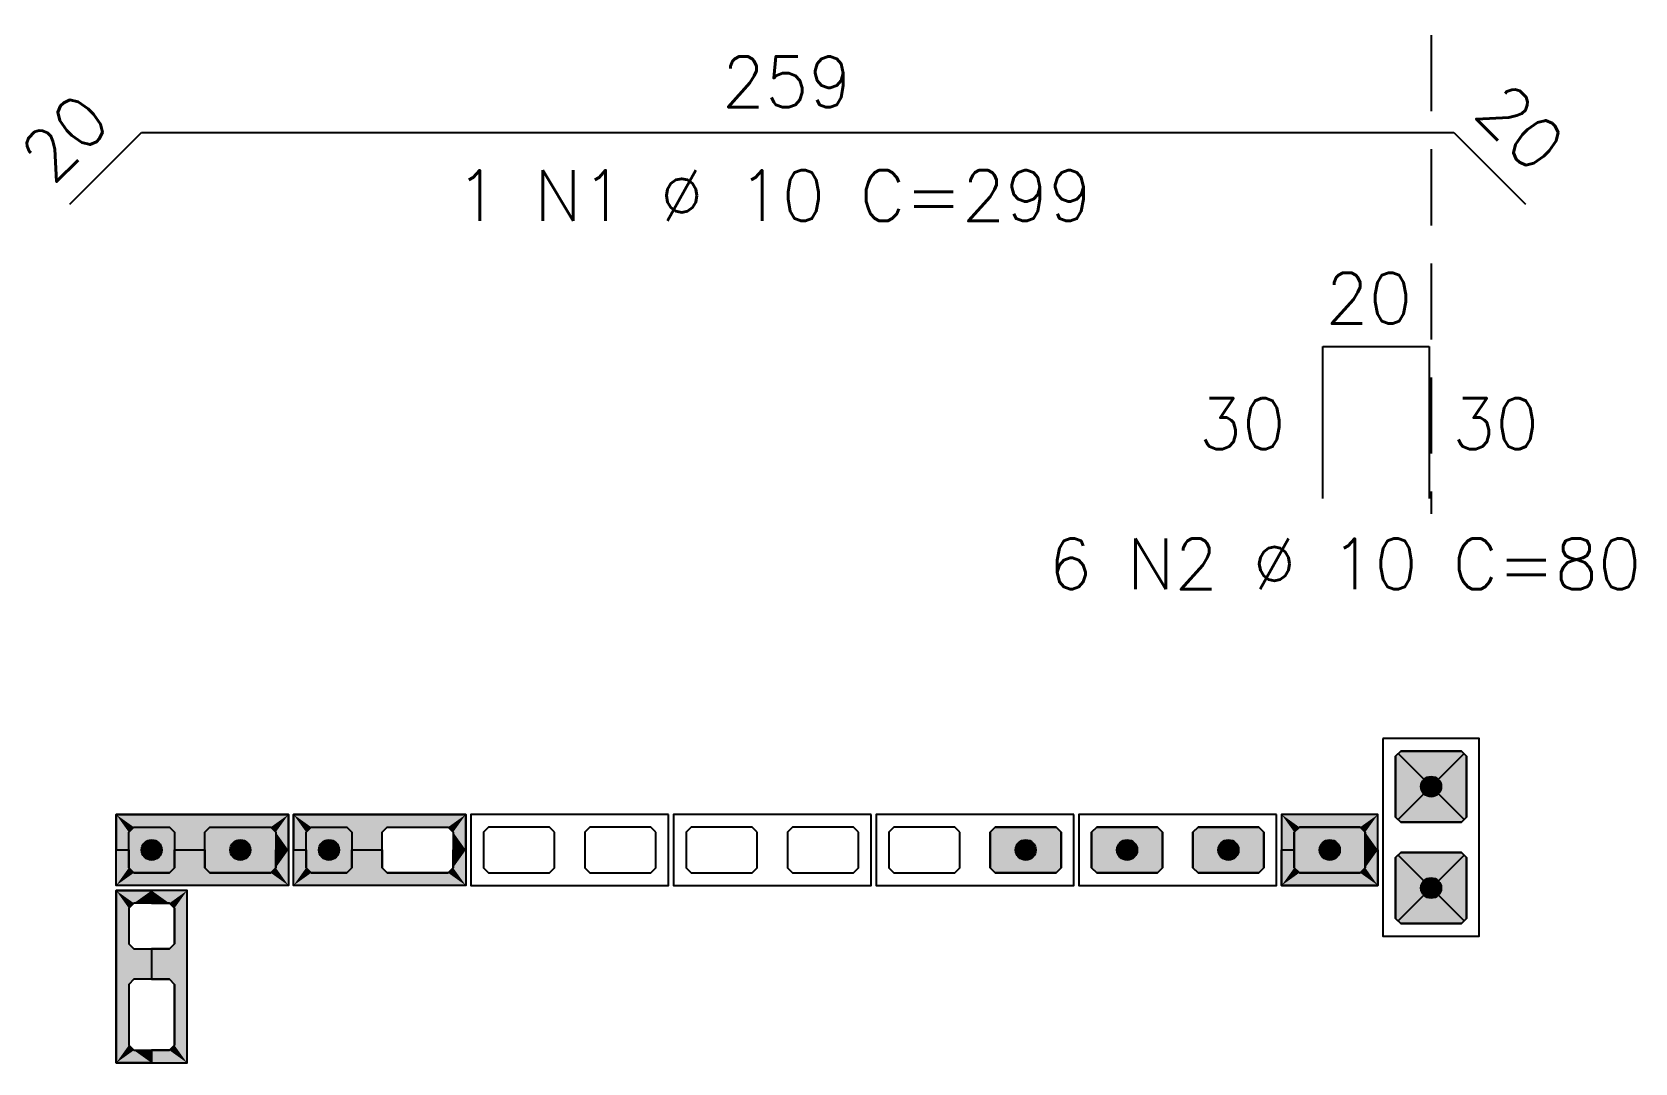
# Model space of a CAD drawing. Extents: x -1 to 122, y -1 to 61.
# Drawn here: x 19.46 to 25.79, y 26.09 to 30.16 of the extents above; entities that cross this region are included whole.
import ezdxf

# ---------------------------------------------------------------- set-up
doc = ezdxf.new("R2010")
doc.units = 0
doc.header["$MEASUREMENT"] = 0
doc.linetypes.add('ESTILO_TQS_0001', pattern=[0.45, 0.3, -0.15])
for name, color, linetype in [('PENA_01', 1, 'CONTINUOUS'), ('PENA_02', 2, 'CONTINUOUS'), ('PENA_03', 3, 'CONTINUOUS'), ('PENA_05', 5, 'CONTINUOUS'), ('PENA_11', 252, 'CONTINUOUS'), ('PENA_21', 100, 'CONTINUOUS'), ('PENA_23', 50, 'CONTINUOUS')]:
    doc.layers.add(name, color=color, linetype=linetype)
doc.styles.get("Standard").update_dxf_attribs({"font": 'ROMANS.SHX'})

msp = doc.modelspace()

# ---------------------------------------------------------------- linework, layer by layer
at = {"layer": 'PENA_01', "linetype": 'ESTILO_TQS_0001'}
msp.add_line((24.9869, 35.997), (24.9869, 28.2586), dxfattribs=at)
at = {"layer": 'PENA_01', "linetype": 'Continuous'}
for p, q in [((25.1169, 27.3129), (24.8569, 27.0529)), ((25.1169, 27.0529), (24.8569, 27.3129)), ((25.1169, 26.6529), (24.8569, 26.9129)), ((25.1169, 26.9129), (24.8569, 26.6529))]:
    msp.add_line(p, q, dxfattribs=at)
for points in [[(19.8669, 27.0229), (20.0069, 27.0229), (20.0269, 27.0029), (20.0269, 26.8629), (20.0069, 26.8429), (19.8669, 26.8429), (19.8469, 26.8629), (19.8469, 27.0029), (19.8669, 27.0229)], [(20.1669, 27.0229), (20.4069, 27.0229), (20.4269, 27.0029), (20.4269, 26.8629), (20.4069, 26.8429), (20.1669, 26.8429), (20.1469, 26.8629), (20.1469, 27.0029), (20.1669, 27.0229)], [(20.5669, 27.0229), (20.7069, 27.0229), (20.7269, 27.0029), (20.7269, 26.8629), (20.7069, 26.8429), (20.5669, 26.8429), (20.5469, 26.8629), (20.5469, 27.0029), (20.5669, 27.0229)], [(20.8669, 27.0229), (21.1069, 27.0229), (21.1269, 27.0029), (21.1269, 26.8629), (21.1069, 26.8429), (20.8669, 26.8429), (20.8469, 26.8629), (20.8469, 27.0029), (20.8669, 27.0229)], [(21.5269, 27.0029), (21.5069, 27.0229), (21.2669, 27.0229), (21.2469, 27.0029), (21.2469, 26.8629), (21.2669, 26.8429), (21.5069, 26.8429), (21.5269, 26.8629), (21.5269, 27.0029)], [(21.9269, 27.0029), (21.9069, 27.0229), (21.6669, 27.0229), (21.6469, 27.0029), (21.6469, 26.8629), (21.6669, 26.8429), (21.9069, 26.8429), (21.9269, 26.8629), (21.9269, 27.0029)], [(22.3269, 27.0029), (22.3069, 27.0229), (22.0669, 27.0229), (22.0469, 27.0029), (22.0469, 26.8629), (22.0669, 26.8429), (22.3069, 26.8429), (22.3269, 26.8629), (22.3269, 27.0029)], [(22.7269, 27.0029), (22.7069, 27.0229), (22.4669, 27.0229), (22.4469, 27.0029), (22.4469, 26.8629), (22.4669, 26.8429), (22.7069, 26.8429), (22.7269, 26.8629), (22.7269, 27.0029)], [(23.1269, 27.0029), (23.1069, 27.0229), (22.8669, 27.0229), (22.8469, 27.0029), (22.8469, 26.8629), (22.8669, 26.8429), (23.1069, 26.8429), (23.1269, 26.8629), (23.1269, 27.0029)], [(23.5269, 27.0029), (23.5069, 27.0229), (23.2669, 27.0229), (23.2469, 27.0029), (23.2469, 26.8629), (23.2669, 26.8429), (23.5069, 26.8429), (23.5269, 26.8629), (23.5269, 27.0029)], [(23.9269, 27.0029), (23.9069, 27.0229), (23.6669, 27.0229), (23.6469, 27.0029), (23.6469, 26.8629), (23.6669, 26.8429), (23.9069, 26.8429), (23.9269, 26.8629), (23.9269, 27.0029)], [(24.3269, 27.0029), (24.3069, 27.0229), (24.0669, 27.0229), (24.0469, 27.0029), (24.0469, 26.8629), (24.0669, 26.8429), (24.3069, 26.8429), (24.3269, 26.8629), (24.3269, 27.0029)], [(24.4669, 26.8429), (24.7069, 26.8429), (24.7269, 26.8629), (24.7269, 27.0029), (24.7069, 27.0229), (24.4669, 27.0229), (24.4469, 27.0029), (24.4469, 26.8629), (24.4669, 26.8429)], [(19.8469, 26.7029), (19.8469, 26.5629), (19.8669, 26.5429), (20.0069, 26.5429), (20.0269, 26.5629), (20.0269, 26.7029), (20.0069, 26.7229), (19.8669, 26.7229), (19.8469, 26.7029)], [(19.8469, 26.4029), (19.8469, 26.1629), (19.8669, 26.1429), (20.0069, 26.1429), (20.0269, 26.1629), (20.0269, 26.4029), (20.0069, 26.4229), (19.8669, 26.4229), (19.8469, 26.4029)]]:
    msp.add_lwpolyline(points, dxfattribs=at)
at = {"layer": 'PENA_02', "linetype": 'Continuous'}
for points in [[(24.7969, 27.3729), (24.7969, 26.5929), (25.1769, 26.5929), (25.1769, 27.3729), (24.7969, 27.3729)], [(19.7969, 27.0729), (20.4769, 27.0729), (20.4769, 26.7929), (19.7969, 26.7929), (19.7969, 27.0729)], [(20.4969, 27.0729), (21.1769, 27.0729), (21.1769, 26.7929), (20.4969, 26.7929), (20.4969, 27.0729)], [(21.9769, 27.0729), (21.1969, 27.0729), (21.1969, 26.7929), (21.9769, 26.7929), (21.9769, 27.0729)], [(22.7769, 27.0729), (21.9969, 27.0729), (21.9969, 26.7929), (22.7769, 26.7929), (22.7769, 27.0729)], [(23.5769, 27.0729), (22.7969, 27.0729), (22.7969, 26.7929), (23.5769, 26.7929), (23.5769, 27.0729)], [(24.3769, 27.0729), (23.5969, 27.0729), (23.5969, 26.7929), (24.3769, 26.7929), (24.3769, 27.0729)], [(24.3969, 26.7929), (24.7769, 26.7929), (24.7769, 27.0729), (24.3969, 27.0729), (24.3969, 26.7929)], [(19.7969, 26.7729), (19.7969, 26.0929), (20.0769, 26.0929), (20.0769, 26.7729), (19.7969, 26.7729)]]:
    msp.add_lwpolyline(points, dxfattribs=at)
at = {"layer": 'PENA_02', "linetype": 'ESTILO_TQS_0001'}
for points in [[(24.8669, 27.3229), (24.8469, 27.3029), (24.8469, 27.0629), (24.8669, 27.0429), (25.1069, 27.0429), (25.1269, 27.0629), (25.1269, 27.3029), (25.1069, 27.3229), (24.8669, 27.3229)], [(24.8669, 26.9229), (24.8469, 26.9029), (24.8469, 26.6629), (24.8669, 26.6429), (25.1069, 26.6429), (25.1269, 26.6629), (25.1269, 26.9029), (25.1069, 26.9229), (24.8669, 26.9229)]]:
    msp.add_lwpolyline(points, dxfattribs=at)
at = {"layer": 'PENA_03', "linetype": 'Continuous'}
for points in [[(25.1069, 27.3229), (25.1269, 27.3029), (25.1269, 27.0629), (25.1069, 27.0429), (24.8669, 27.0429), (24.8469, 27.0629), (24.8469, 27.3029), (24.8669, 27.3229), (25.1069, 27.3229)], [(20.0069, 27.0229), (20.0269, 27.0029), (20.0269, 26.8629), (20.0069, 26.8429), (19.8669, 26.8429), (19.8469, 26.8629), (19.8469, 27.0029), (19.8669, 27.0229), (20.0069, 27.0229)], [(20.4269, 26.8629), (20.4069, 26.8429), (20.1669, 26.8429), (20.1469, 26.8629), (20.1469, 27.0029), (20.1669, 27.0229), (20.4069, 27.0229), (20.4269, 27.0029), (20.4269, 26.8629)], [(20.7069, 27.0229), (20.7269, 27.0029), (20.7269, 26.8629), (20.7069, 26.8429), (20.5669, 26.8429), (20.5469, 26.8629), (20.5469, 27.0029), (20.5669, 27.0229), (20.7069, 27.0229)], [(23.5269, 26.8629), (23.5069, 26.8429), (23.2669, 26.8429), (23.2469, 26.8629), (23.2469, 27.0029), (23.2669, 27.0229), (23.5069, 27.0229), (23.5269, 27.0029), (23.5269, 26.8629)], [(23.9269, 26.8629), (23.9069, 26.8429), (23.6669, 26.8429), (23.6469, 26.8629), (23.6469, 27.0029), (23.6669, 27.0229), (23.9069, 27.0229), (23.9269, 27.0029), (23.9269, 26.8629)], [(24.3269, 26.8629), (24.3069, 26.8429), (24.0669, 26.8429), (24.0469, 26.8629), (24.0469, 27.0029), (24.0669, 27.0229), (24.3069, 27.0229), (24.3269, 27.0029), (24.3269, 26.8629)], [(24.7269, 26.8629), (24.7069, 26.8429), (24.4669, 26.8429), (24.4469, 26.8629), (24.4469, 27.0029), (24.4669, 27.0229), (24.7069, 27.0229), (24.7269, 27.0029), (24.7269, 26.8629)], [(25.1069, 26.9229), (25.1269, 26.9029), (25.1269, 26.6629), (25.1069, 26.6429), (24.8669, 26.6429), (24.8469, 26.6629), (24.8469, 26.9029), (24.8669, 26.9229), (25.1069, 26.9229)]]:
    msp.add_lwpolyline(points, dxfattribs=at)
for centre in [(24.9869, 27.1829), (19.9369, 26.9329), (20.2869, 26.9329), (20.6369, 26.9329), (23.3869, 26.9329), (23.7869, 26.9329), (24.1869, 26.9329), (24.5869, 26.9329), (24.9869, 26.7829)]:
    msp.add_circle(centre, 0.04, dxfattribs=at)
for points in [[(25.0269, 27.1829), (24.9669, 27.2175), (24.9493, 27.1966)], [(25.0269, 27.1829), (24.9938, 27.2223), (24.9669, 27.2175)], [(25.0269, 27.1829), (25.0175, 27.2086), (24.9938, 27.2223)], [(25.0269, 27.1829), (24.9493, 27.1966), (24.9493, 27.1692)], [(25.0269, 27.1829), (24.9493, 27.1692), (24.9669, 27.1483)], [(25.0269, 27.1829), (24.9669, 27.1483), (24.9938, 27.1435)], [(25.0269, 27.1829), (24.9938, 27.1435), (25.0175, 27.1572)], [(25.0269, 27.1829), (25.0175, 27.1572), (25.0269, 27.1829)], [(19.9769, 26.9329), (19.9169, 26.9675), (19.8993, 26.9466)], [(19.9769, 26.9329), (19.9438, 26.9723), (19.9169, 26.9675)], [(19.9769, 26.9329), (19.9675, 26.9586), (19.9438, 26.9723)], [(20.3269, 26.9329), (20.2669, 26.9675), (20.2493, 26.9466)], [(20.3269, 26.9329), (20.2938, 26.9723), (20.2669, 26.9675)], [(20.3269, 26.9329), (20.3175, 26.9586), (20.2938, 26.9723)], [(20.6769, 26.9329), (20.6169, 26.9675), (20.5993, 26.9466)], [(20.6769, 26.9329), (20.6439, 26.9723), (20.6169, 26.9675)], [(20.6769, 26.9329), (20.6676, 26.9586), (20.6439, 26.9723)], [(23.4269, 26.9329), (23.3669, 26.9675), (23.3493, 26.9466)], [(23.4269, 26.9329), (23.3938, 26.9723), (23.3669, 26.9675)], [(23.4269, 26.9329), (23.4175, 26.9586), (23.3938, 26.9723)], [(23.8269, 26.9329), (23.7669, 26.9675), (23.7493, 26.9466)], [(23.8269, 26.9329), (23.7938, 26.9723), (23.7669, 26.9675)], [(23.8269, 26.9329), (23.8175, 26.9586), (23.7938, 26.9723)], [(24.2269, 26.9329), (24.1669, 26.9675), (24.1493, 26.9466)], [(24.2269, 26.9329), (24.1938, 26.9723), (24.1669, 26.9675)], [(24.2269, 26.9329), (24.2175, 26.9586), (24.1938, 26.9723)], [(24.6269, 26.9329), (24.5669, 26.9675), (24.5493, 26.9466)], [(24.6269, 26.9329), (24.5938, 26.9723), (24.5669, 26.9675)], [(24.6269, 26.9329), (24.6175, 26.9586), (24.5938, 26.9723)], [(19.9769, 26.9329), (19.8993, 26.9466), (19.8993, 26.9192)], [(19.9769, 26.9329), (19.8993, 26.9192), (19.9169, 26.8983)], [(19.9769, 26.9329), (19.9169, 26.8983), (19.9438, 26.8935)], [(19.9769, 26.9329), (19.9438, 26.8935), (19.9675, 26.9072)], [(19.9769, 26.9329), (19.9675, 26.9072), (19.9769, 26.9329)], [(20.3269, 26.9329), (20.2493, 26.9466), (20.2493, 26.9192)], [(20.3269, 26.9329), (20.2493, 26.9192), (20.2669, 26.8983)], [(20.3269, 26.9329), (20.2669, 26.8983), (20.2938, 26.8935)], [(20.3269, 26.9329), (20.2938, 26.8935), (20.3175, 26.9072)], [(20.3269, 26.9329), (20.3175, 26.9072), (20.3269, 26.9329)], [(20.6769, 26.9329), (20.5993, 26.9466), (20.5993, 26.9192)], [(20.6769, 26.9329), (20.5993, 26.9192), (20.6169, 26.8983)], [(20.6769, 26.9329), (20.6169, 26.8983), (20.6439, 26.8935)], [(20.6769, 26.9329), (20.6439, 26.8935), (20.6676, 26.9072)], [(20.6769, 26.9329), (20.6676, 26.9072), (20.6769, 26.9329)], [(23.4269, 26.9329), (23.3493, 26.9466), (23.3493, 26.9192)], [(23.4269, 26.9329), (23.3493, 26.9192), (23.3669, 26.8983)], [(23.4269, 26.9329), (23.3669, 26.8983), (23.3938, 26.8935)], [(23.4269, 26.9329), (23.3938, 26.8935), (23.4175, 26.9072)], [(23.4269, 26.9329), (23.4175, 26.9072), (23.4269, 26.9329)], [(23.8269, 26.9329), (23.7493, 26.9466), (23.7493, 26.9192)], [(23.8269, 26.9329), (23.7493, 26.9192), (23.7669, 26.8983)], [(23.8269, 26.9329), (23.7669, 26.8983), (23.7938, 26.8935)], [(23.8269, 26.9329), (23.7938, 26.8935), (23.8175, 26.9072)], [(23.8269, 26.9329), (23.8175, 26.9072), (23.8269, 26.9329)], [(24.2269, 26.9329), (24.1493, 26.9466), (24.1493, 26.9192)], [(24.2269, 26.9329), (24.1493, 26.9192), (24.1669, 26.8983)], [(24.2269, 26.9329), (24.1669, 26.8983), (24.1938, 26.8935)], [(24.2269, 26.9329), (24.1938, 26.8935), (24.2175, 26.9072)], [(24.2269, 26.9329), (24.2175, 26.9072), (24.2269, 26.9329)], [(24.6269, 26.9329), (24.5493, 26.9466), (24.5493, 26.9192)], [(24.6269, 26.9329), (24.5493, 26.9192), (24.5669, 26.8983)], [(24.6269, 26.9329), (24.5669, 26.8983), (24.5938, 26.8935)], [(24.6269, 26.9329), (24.5938, 26.8935), (24.6175, 26.9072)], [(24.6269, 26.9329), (24.6175, 26.9072), (24.6269, 26.9329)], [(25.0269, 26.7829), (24.9669, 26.8175), (24.9493, 26.7966)], [(25.0269, 26.7829), (24.9493, 26.7966), (24.9493, 26.7692)], [(25.0269, 26.7829), (24.9493, 26.7692), (24.9669, 26.7483)], [(25.0269, 26.7829), (24.9938, 26.8223), (24.9669, 26.8175)], [(25.0269, 26.7829), (24.9669, 26.7483), (24.9938, 26.7435)], [(25.0269, 26.7829), (25.0175, 26.8086), (24.9938, 26.8223)], [(25.0269, 26.7829), (24.9938, 26.7435), (25.0175, 26.7572)], [(25.0269, 26.7829), (25.0175, 26.7572), (25.0269, 26.7829)]]:
    msp.add_solid(points, dxfattribs=at)
at = {"layer": 'PENA_05', "linetype": 'Continuous'}
for p, q in [((19.614, 29.4804), (19.8969, 29.7632)), ((19.8969, 29.7632), (25.0767, 29.7634)), ((25.0767, 29.7634), (25.3596, 29.4806)), ((24.5595, 28.3197), (24.5595, 28.9197)), ((24.5595, 28.9197), (24.9795, 28.9197)), ((24.9795, 28.9197), (24.9795, 28.3197))]:
    msp.add_line(p, q, dxfattribs=at)
at = {"layer": 'PENA_11', "linetype": 'Continuous'}
for points in [[(25.1069, 27.3229), (24.8669, 27.0429), (24.8469, 27.0629)], [(25.1069, 27.3229), (24.8469, 27.0629), (24.8469, 27.3029)], [(25.1069, 27.3229), (24.8469, 27.3029), (24.8669, 27.3229)], [(25.1069, 27.3229), (25.1069, 27.0429), (24.8669, 27.0429)], [(25.1069, 27.3229), (24.8669, 27.3229), (25.1069, 27.3229)], [(25.1069, 27.3229), (25.1269, 27.3029), (25.1269, 27.0629)], [(25.1069, 27.3229), (25.1269, 27.0629), (25.1069, 27.0429)], [(20.0069, 27.0229), (19.8669, 26.8429), (19.8469, 26.8629)], [(20.0069, 27.0229), (19.8469, 26.8629), (19.8469, 27.0029)], [(20.0069, 27.0229), (19.8469, 27.0029), (19.8669, 27.0229)], [(20.0069, 27.0229), (20.0069, 26.8429), (19.8669, 26.8429)], [(20.0069, 27.0229), (19.8669, 27.0229), (20.0069, 27.0229)], [(20.0069, 27.0229), (20.0269, 27.0029), (20.0269, 26.8629)], [(20.0069, 27.0229), (20.0269, 26.8629), (20.0069, 26.8429)], [(20.4269, 26.8629), (20.1469, 27.0029), (20.1669, 27.0229)], [(20.4269, 26.8629), (20.1669, 27.0229), (20.4069, 27.0229)], [(20.4269, 26.8629), (20.4069, 27.0229), (20.4269, 27.0029)], [(20.7069, 27.0229), (20.5669, 26.8429), (20.5469, 26.8629)], [(20.7069, 27.0229), (20.5469, 26.8629), (20.5469, 27.0029)], [(20.7069, 27.0229), (20.5469, 27.0029), (20.5669, 27.0229)], [(20.7069, 27.0229), (20.7069, 26.8429), (20.5669, 26.8429)], [(20.7069, 27.0229), (20.5669, 27.0229), (20.7069, 27.0229)], [(20.7069, 27.0229), (20.7269, 27.0029), (20.7269, 26.8629)], [(20.7069, 27.0229), (20.7269, 26.8629), (20.7069, 26.8429)], [(23.5269, 26.8629), (23.2469, 27.0029), (23.2669, 27.0229)], [(23.5269, 26.8629), (23.2669, 27.0229), (23.5069, 27.0229)], [(23.5269, 26.8629), (23.5069, 27.0229), (23.5269, 27.0029)], [(23.9269, 26.8629), (23.6469, 27.0029), (23.6669, 27.0229)], [(23.9269, 26.8629), (23.6669, 27.0229), (23.9069, 27.0229)], [(23.9269, 26.8629), (23.9069, 27.0229), (23.9269, 27.0029)], [(24.3269, 26.8629), (24.0469, 27.0029), (24.0669, 27.0229)], [(24.3269, 26.8629), (24.0669, 27.0229), (24.3069, 27.0229)], [(24.3269, 26.8629), (24.3069, 27.0229), (24.3269, 27.0029)], [(24.7269, 26.8629), (24.4469, 27.0029), (24.4669, 27.0229)], [(24.7269, 26.8629), (24.4669, 27.0229), (24.7069, 27.0229)], [(24.7269, 26.8629), (24.7069, 27.0229), (24.7269, 27.0029)], [(20.4269, 26.8629), (20.1469, 26.8629), (20.1469, 27.0029)], [(20.4269, 26.8629), (20.4269, 27.0029), (20.4269, 26.8629)], [(23.5269, 26.8629), (23.2469, 26.8629), (23.2469, 27.0029)], [(23.5269, 26.8629), (23.5269, 27.0029), (23.5269, 26.8629)], [(23.9269, 26.8629), (23.6469, 26.8629), (23.6469, 27.0029)], [(23.9269, 26.8629), (23.9269, 27.0029), (23.9269, 26.8629)], [(24.3269, 26.8629), (24.0469, 26.8629), (24.0469, 27.0029)], [(24.3269, 26.8629), (24.3269, 27.0029), (24.3269, 26.8629)], [(24.7269, 26.8629), (24.4469, 26.8629), (24.4469, 27.0029)], [(24.7269, 26.8629), (24.7269, 27.0029), (24.7269, 26.8629)], [(25.1069, 26.9229), (24.8669, 26.6429), (24.8469, 26.6629)], [(25.1069, 26.9229), (24.8469, 26.6629), (24.8469, 26.9029)], [(25.1069, 26.9229), (24.8469, 26.9029), (24.8669, 26.9229)], [(25.1069, 26.9229), (25.1069, 26.6429), (24.8669, 26.6429)], [(25.1069, 26.9229), (24.8669, 26.9229), (25.1069, 26.9229)], [(25.1069, 26.9229), (25.1269, 26.9029), (25.1269, 26.6629)], [(25.1069, 26.9229), (25.1269, 26.6629), (25.1069, 26.6429)], [(20.4269, 26.8629), (20.1669, 26.8429), (20.1469, 26.8629)], [(20.4269, 26.8629), (20.4069, 26.8429), (20.1669, 26.8429)], [(23.5269, 26.8629), (23.2669, 26.8429), (23.2469, 26.8629)], [(23.5269, 26.8629), (23.5069, 26.8429), (23.2669, 26.8429)], [(23.9269, 26.8629), (23.6669, 26.8429), (23.6469, 26.8629)], [(23.9269, 26.8629), (23.9069, 26.8429), (23.6669, 26.8429)], [(24.3269, 26.8629), (24.0669, 26.8429), (24.0469, 26.8629)], [(24.3269, 26.8629), (24.3069, 26.8429), (24.0669, 26.8429)], [(24.7269, 26.8629), (24.4669, 26.8429), (24.4469, 26.8629)], [(24.7269, 26.8629), (24.7069, 26.8429), (24.4669, 26.8429)]]:
    msp.add_solid(points, dxfattribs=at)
at = {"layer": 'PENA_21', "linetype": 'Continuous'}
for points in [[(19.7969, 26.9329), (19.8469, 26.9329), (19.8469, 27.0029), (19.8669, 27.0229), (20.0069, 27.0229), (20.0269, 27.0029), (20.0269, 26.9329), (20.1469, 26.9329), (20.1469, 27.0029), (20.1669, 27.0229), (20.4069, 27.0229), (20.4269, 27.0029), (20.4269, 26.9329), (20.4769, 26.9329), (20.4769, 27.0729), (19.7969, 27.0729), (19.7969, 26.9329)], [(20.4969, 26.9329), (20.5469, 26.9329), (20.5469, 27.0029), (20.5669, 27.0229), (20.7069, 27.0229), (20.7269, 27.0029), (20.7269, 26.9329), (20.8469, 26.9329), (20.8469, 27.0029), (20.8669, 27.0229), (21.1069, 27.0229), (21.1269, 27.0029), (21.1269, 26.9329), (21.1769, 26.9329), (21.1769, 27.0729), (20.4969, 27.0729), (20.4969, 26.9329)], [(19.7969, 26.9329), (19.8469, 26.9329), (19.8469, 26.8629), (19.8669, 26.8429), (20.0069, 26.8429), (20.0269, 26.8629), (20.0269, 26.9329), (20.1469, 26.9329), (20.1469, 26.8629), (20.1669, 26.8429), (20.4069, 26.8429), (20.4269, 26.8629), (20.4269, 26.9329), (20.4769, 26.9329), (20.4769, 26.7929), (19.7969, 26.7929), (19.7969, 26.9329)], [(20.4969, 26.9329), (20.5469, 26.9329), (20.5469, 26.8629), (20.5669, 26.8429), (20.7069, 26.8429), (20.7269, 26.8629), (20.7269, 26.9329), (20.8469, 26.9329), (20.8469, 26.8629), (20.8669, 26.8429), (21.1069, 26.8429), (21.1269, 26.8629), (21.1269, 26.9329), (21.1769, 26.9329), (21.1769, 26.7929), (20.4969, 26.7929), (20.4969, 26.9329)], [(19.9369, 26.7729), (19.9369, 26.7229), (19.8669, 26.7229), (19.8469, 26.7029), (19.8469, 26.5629), (19.8669, 26.5429), (19.9369, 26.5429), (19.9369, 26.4229), (19.8669, 26.4229), (19.8469, 26.4029), (19.8469, 26.1629), (19.8669, 26.1429), (19.9369, 26.1429), (19.9369, 26.0929), (19.7969, 26.0929), (19.7969, 26.7729), (19.9369, 26.7729)], [(19.9369, 26.7729), (19.9369, 26.7229), (20.0069, 26.7229), (20.0269, 26.7029), (20.0269, 26.5629), (20.0069, 26.5429), (19.9369, 26.5429), (19.9369, 26.4229), (20.0069, 26.4229), (20.0269, 26.4029), (20.0269, 26.1629), (20.0069, 26.1429), (19.9369, 26.1429), (19.9369, 26.0929), (20.0769, 26.0929), (20.0769, 26.7729), (19.9369, 26.7729)]]:
    msp.add_lwpolyline(points, dxfattribs=at)
for points in [[(20.4769, 27.0729), (19.7969, 27.0729), (19.8669, 27.0229)], [(19.7969, 27.0729), (19.7969, 26.9329), (19.8469, 26.9329)], [(19.7969, 27.0729), (19.8469, 26.9329), (19.8469, 27.0029)], [(19.7969, 27.0729), (19.8469, 27.0029), (19.8669, 27.0229)], [(20.4769, 27.0729), (19.8669, 27.0229), (20.0069, 27.0229)], [(20.4769, 27.0729), (20.0069, 27.0229), (20.0269, 27.0029)], [(20.4769, 27.0729), (20.0269, 27.0029), (20.1669, 27.0229)], [(20.0269, 27.0029), (20.1469, 27.0029), (20.1669, 27.0229)], [(20.4769, 27.0729), (20.1669, 27.0229), (20.4069, 27.0229)], [(20.4769, 27.0729), (20.4069, 27.0229), (20.4269, 27.0029)], [(20.4769, 27.0729), (20.4269, 27.0029), (20.4769, 26.9329)], [(21.1769, 27.0729), (20.4969, 27.0729), (20.5669, 27.0229)], [(20.4969, 27.0729), (20.4969, 26.9329), (20.5469, 26.9329)], [(20.4969, 27.0729), (20.5469, 26.9329), (20.5469, 27.0029)], [(20.4969, 27.0729), (20.5469, 27.0029), (20.5669, 27.0229)], [(21.1769, 27.0729), (20.5669, 27.0229), (20.7069, 27.0229)], [(21.1769, 27.0729), (20.7069, 27.0229), (20.7269, 27.0029)], [(21.1769, 27.0729), (20.7269, 27.0029), (20.8669, 27.0229)], [(20.7269, 27.0029), (20.8469, 27.0029), (20.8669, 27.0229)], [(21.1769, 27.0729), (20.8669, 27.0229), (21.1069, 27.0229)], [(21.1769, 27.0729), (21.1069, 27.0229), (21.1269, 27.0029)], [(21.1769, 27.0729), (21.1269, 27.0029), (21.1769, 26.9329)], [(20.0269, 27.0029), (20.0269, 26.9329), (20.1469, 26.9329)], [(20.0269, 27.0029), (20.1469, 26.9329), (20.1469, 27.0029)], [(20.4769, 26.9329), (20.4269, 27.0029), (20.4269, 26.9329)], [(20.7269, 27.0029), (20.7269, 26.9329), (20.8469, 26.9329)], [(20.7269, 27.0029), (20.8469, 26.9329), (20.8469, 27.0029)], [(21.1769, 26.9329), (21.1269, 27.0029), (21.1269, 26.9329)], [(19.7969, 26.7929), (19.7969, 26.9329), (19.8469, 26.9329)], [(19.7969, 26.7929), (19.8469, 26.9329), (19.8469, 26.8629)], [(20.0269, 26.8629), (20.0269, 26.9329), (20.1469, 26.9329)], [(20.0269, 26.8629), (20.1469, 26.9329), (20.1469, 26.8629)], [(20.4769, 26.7929), (20.4269, 26.8629), (20.4769, 26.9329)], [(20.4769, 26.9329), (20.4269, 26.8629), (20.4269, 26.9329)], [(20.4969, 26.7929), (20.4969, 26.9329), (20.5469, 26.9329)], [(20.4969, 26.7929), (20.5469, 26.9329), (20.5469, 26.8629)], [(20.7269, 26.8629), (20.7269, 26.9329), (20.8469, 26.9329)], [(20.7269, 26.8629), (20.8469, 26.9329), (20.8469, 26.8629)], [(21.1769, 26.7929), (21.1269, 26.8629), (21.1769, 26.9329)], [(21.1769, 26.9329), (21.1269, 26.8629), (21.1269, 26.9329)], [(19.7969, 26.7929), (19.8469, 26.8629), (19.8669, 26.8429)], [(20.4769, 26.7929), (19.7969, 26.7929), (19.8669, 26.8429)], [(20.4769, 26.7929), (19.8669, 26.8429), (20.0069, 26.8429)], [(20.4769, 26.7929), (20.0069, 26.8429), (20.0269, 26.8629)], [(20.4769, 26.7929), (20.0269, 26.8629), (20.1669, 26.8429)], [(20.0269, 26.8629), (20.1469, 26.8629), (20.1669, 26.8429)], [(20.4769, 26.7929), (20.1669, 26.8429), (20.4069, 26.8429)], [(20.4769, 26.7929), (20.4069, 26.8429), (20.4269, 26.8629)], [(20.4969, 26.7929), (20.5469, 26.8629), (20.5669, 26.8429)], [(21.1769, 26.7929), (20.4969, 26.7929), (20.5669, 26.8429)], [(21.1769, 26.7929), (20.5669, 26.8429), (20.7069, 26.8429)], [(21.1769, 26.7929), (20.7069, 26.8429), (20.7269, 26.8629)], [(21.1769, 26.7929), (20.7269, 26.8629), (20.8669, 26.8429)], [(20.7269, 26.8629), (20.8469, 26.8629), (20.8669, 26.8429)], [(21.1769, 26.7929), (20.8669, 26.8429), (21.1069, 26.8429)], [(21.1769, 26.7929), (21.1069, 26.8429), (21.1269, 26.8629)], [(19.8669, 26.7229), (19.8469, 26.7029), (19.7969, 26.7729)], [(19.8669, 26.7229), (19.7969, 26.7729), (19.9369, 26.7729)], [(19.7969, 26.7729), (19.8469, 26.7029), (19.7969, 26.0929)], [(19.8669, 26.7229), (19.9369, 26.7729), (19.9369, 26.7229)], [(20.0769, 26.7729), (19.9369, 26.7729), (20.0069, 26.7229)], [(20.0069, 26.7229), (19.9369, 26.7729), (19.9369, 26.7229)], [(20.0269, 26.7029), (20.0769, 26.7729), (20.0069, 26.7229)], [(20.0769, 26.0929), (20.0769, 26.7729), (20.0269, 26.7029)], [(19.7969, 26.0929), (19.8469, 26.7029), (19.8469, 26.1629)], [(19.8469, 26.1629), (19.8469, 26.7029), (19.8469, 26.5629)], [(20.0269, 26.5629), (20.0769, 26.0929), (20.0269, 26.7029)], [(19.8469, 26.1629), (19.8469, 26.4029), (19.8469, 26.5629)], [(19.8669, 26.5429), (19.8469, 26.4029), (19.8469, 26.5629)], [(19.8669, 26.5429), (19.8669, 26.4229), (19.8469, 26.4029)], [(19.9369, 26.5429), (19.8669, 26.4229), (19.8669, 26.5429)], [(19.9369, 26.5429), (19.9369, 26.4229), (19.8669, 26.4229)], [(19.9369, 26.5429), (20.0069, 26.4229), (20.0069, 26.5429)], [(19.9369, 26.5429), (19.9369, 26.4229), (20.0069, 26.4229)], [(20.0069, 26.5429), (20.0269, 26.4029), (20.0269, 26.5629)], [(20.0069, 26.4229), (20.0269, 26.4029), (20.0069, 26.5429)], [(20.0269, 26.4029), (20.0769, 26.0929), (20.0269, 26.5629)], [(20.0269, 26.4029), (20.0269, 26.1629), (20.0769, 26.0929)], [(19.8669, 26.1429), (19.7969, 26.0929), (19.8469, 26.1629)], [(19.9369, 26.0929), (19.7969, 26.0929), (19.8669, 26.1429)], [(19.9369, 26.1429), (19.9369, 26.0929), (19.8669, 26.1429)], [(20.0069, 26.1429), (19.9369, 26.1429), (20.0769, 26.0929)], [(19.9369, 26.1429), (19.9369, 26.0929), (20.0769, 26.0929)], [(20.0269, 26.1629), (20.0069, 26.1429), (20.0769, 26.0929)]]:
    msp.add_solid(points, dxfattribs=at)
at = {"layer": 'PENA_23', "linetype": 'Continuous'}
for points in [[(24.7269, 26.9329), (24.7769, 26.9329), (24.7769, 27.0729), (24.3969, 27.0729), (24.3969, 26.9329), (24.4469, 26.9329), (24.4469, 27.0029), (24.4669, 27.0229), (24.7069, 27.0229), (24.7269, 27.0029), (24.7269, 26.9329)], [(24.7269, 26.9329), (24.7769, 26.9329), (24.7769, 26.7929), (24.3969, 26.7929), (24.3969, 26.9329), (24.4469, 26.9329), (24.4469, 26.8629), (24.4669, 26.8429), (24.7069, 26.8429), (24.7269, 26.8629), (24.7269, 26.9329)]]:
    msp.add_lwpolyline(points, dxfattribs=at)
for points in [[(24.7769, 27.0729), (24.3969, 27.0729), (24.4669, 27.0229)], [(24.3969, 27.0729), (24.3969, 26.9329), (24.4469, 26.9329)], [(24.3969, 27.0729), (24.4469, 26.9329), (24.4469, 27.0029)], [(24.3969, 27.0729), (24.4469, 27.0029), (24.4669, 27.0229)], [(24.7769, 27.0729), (24.4669, 27.0229), (24.7069, 27.0229)], [(24.7769, 27.0729), (24.7069, 27.0229), (24.7269, 27.0029)], [(24.7769, 27.0729), (24.7269, 27.0029), (24.7769, 26.9329)], [(24.7769, 26.9329), (24.7269, 27.0029), (24.7269, 26.9329)], [(24.3969, 26.7929), (24.3969, 26.9329), (24.4469, 26.9329)], [(24.3969, 26.7929), (24.4469, 26.9329), (24.4469, 26.8629)], [(24.7769, 26.7929), (24.7269, 26.8629), (24.7769, 26.9329)], [(24.7769, 26.9329), (24.7269, 26.8629), (24.7269, 26.9329)], [(24.3969, 26.7929), (24.4469, 26.8629), (24.4669, 26.8429)], [(24.7769, 26.7929), (24.3969, 26.7929), (24.4669, 26.8429)], [(24.7769, 26.7929), (24.4669, 26.8429), (24.7069, 26.8429)], [(24.7769, 26.7929), (24.7069, 26.8429), (24.7269, 26.8629)]]:
    msp.add_solid(points, dxfattribs=at)

# ---------------------------------------------------------------- texts
at = {"layer": 'PENA_03', "linetype": 'Continuous'}
for s, rotation, p in [('259', 0.00209, (22.1868, 29.8633)), ('20', 315, (25.1474, 29.8341)), ('20', 45, (19.5433, 29.5511))]:
    msp.add_text(s, height=0.2, rotation=rotation, dxfattribs=at).set_placement(p)
for s, p in [('1 N1 %%c 10 C=299', (21.1375, 29.4144)), ('20', (24.5695, 29.0097)), ('30', (24.0695, 28.5147)), ('30', (25.0695, 28.5147)), ('6 N2 %%c 10 C=80', (23.4771, 27.9616))]:
    msp.add_text(s, height=0.2, dxfattribs=at).set_placement(p)

doc.saveas('drawing.dxf')
